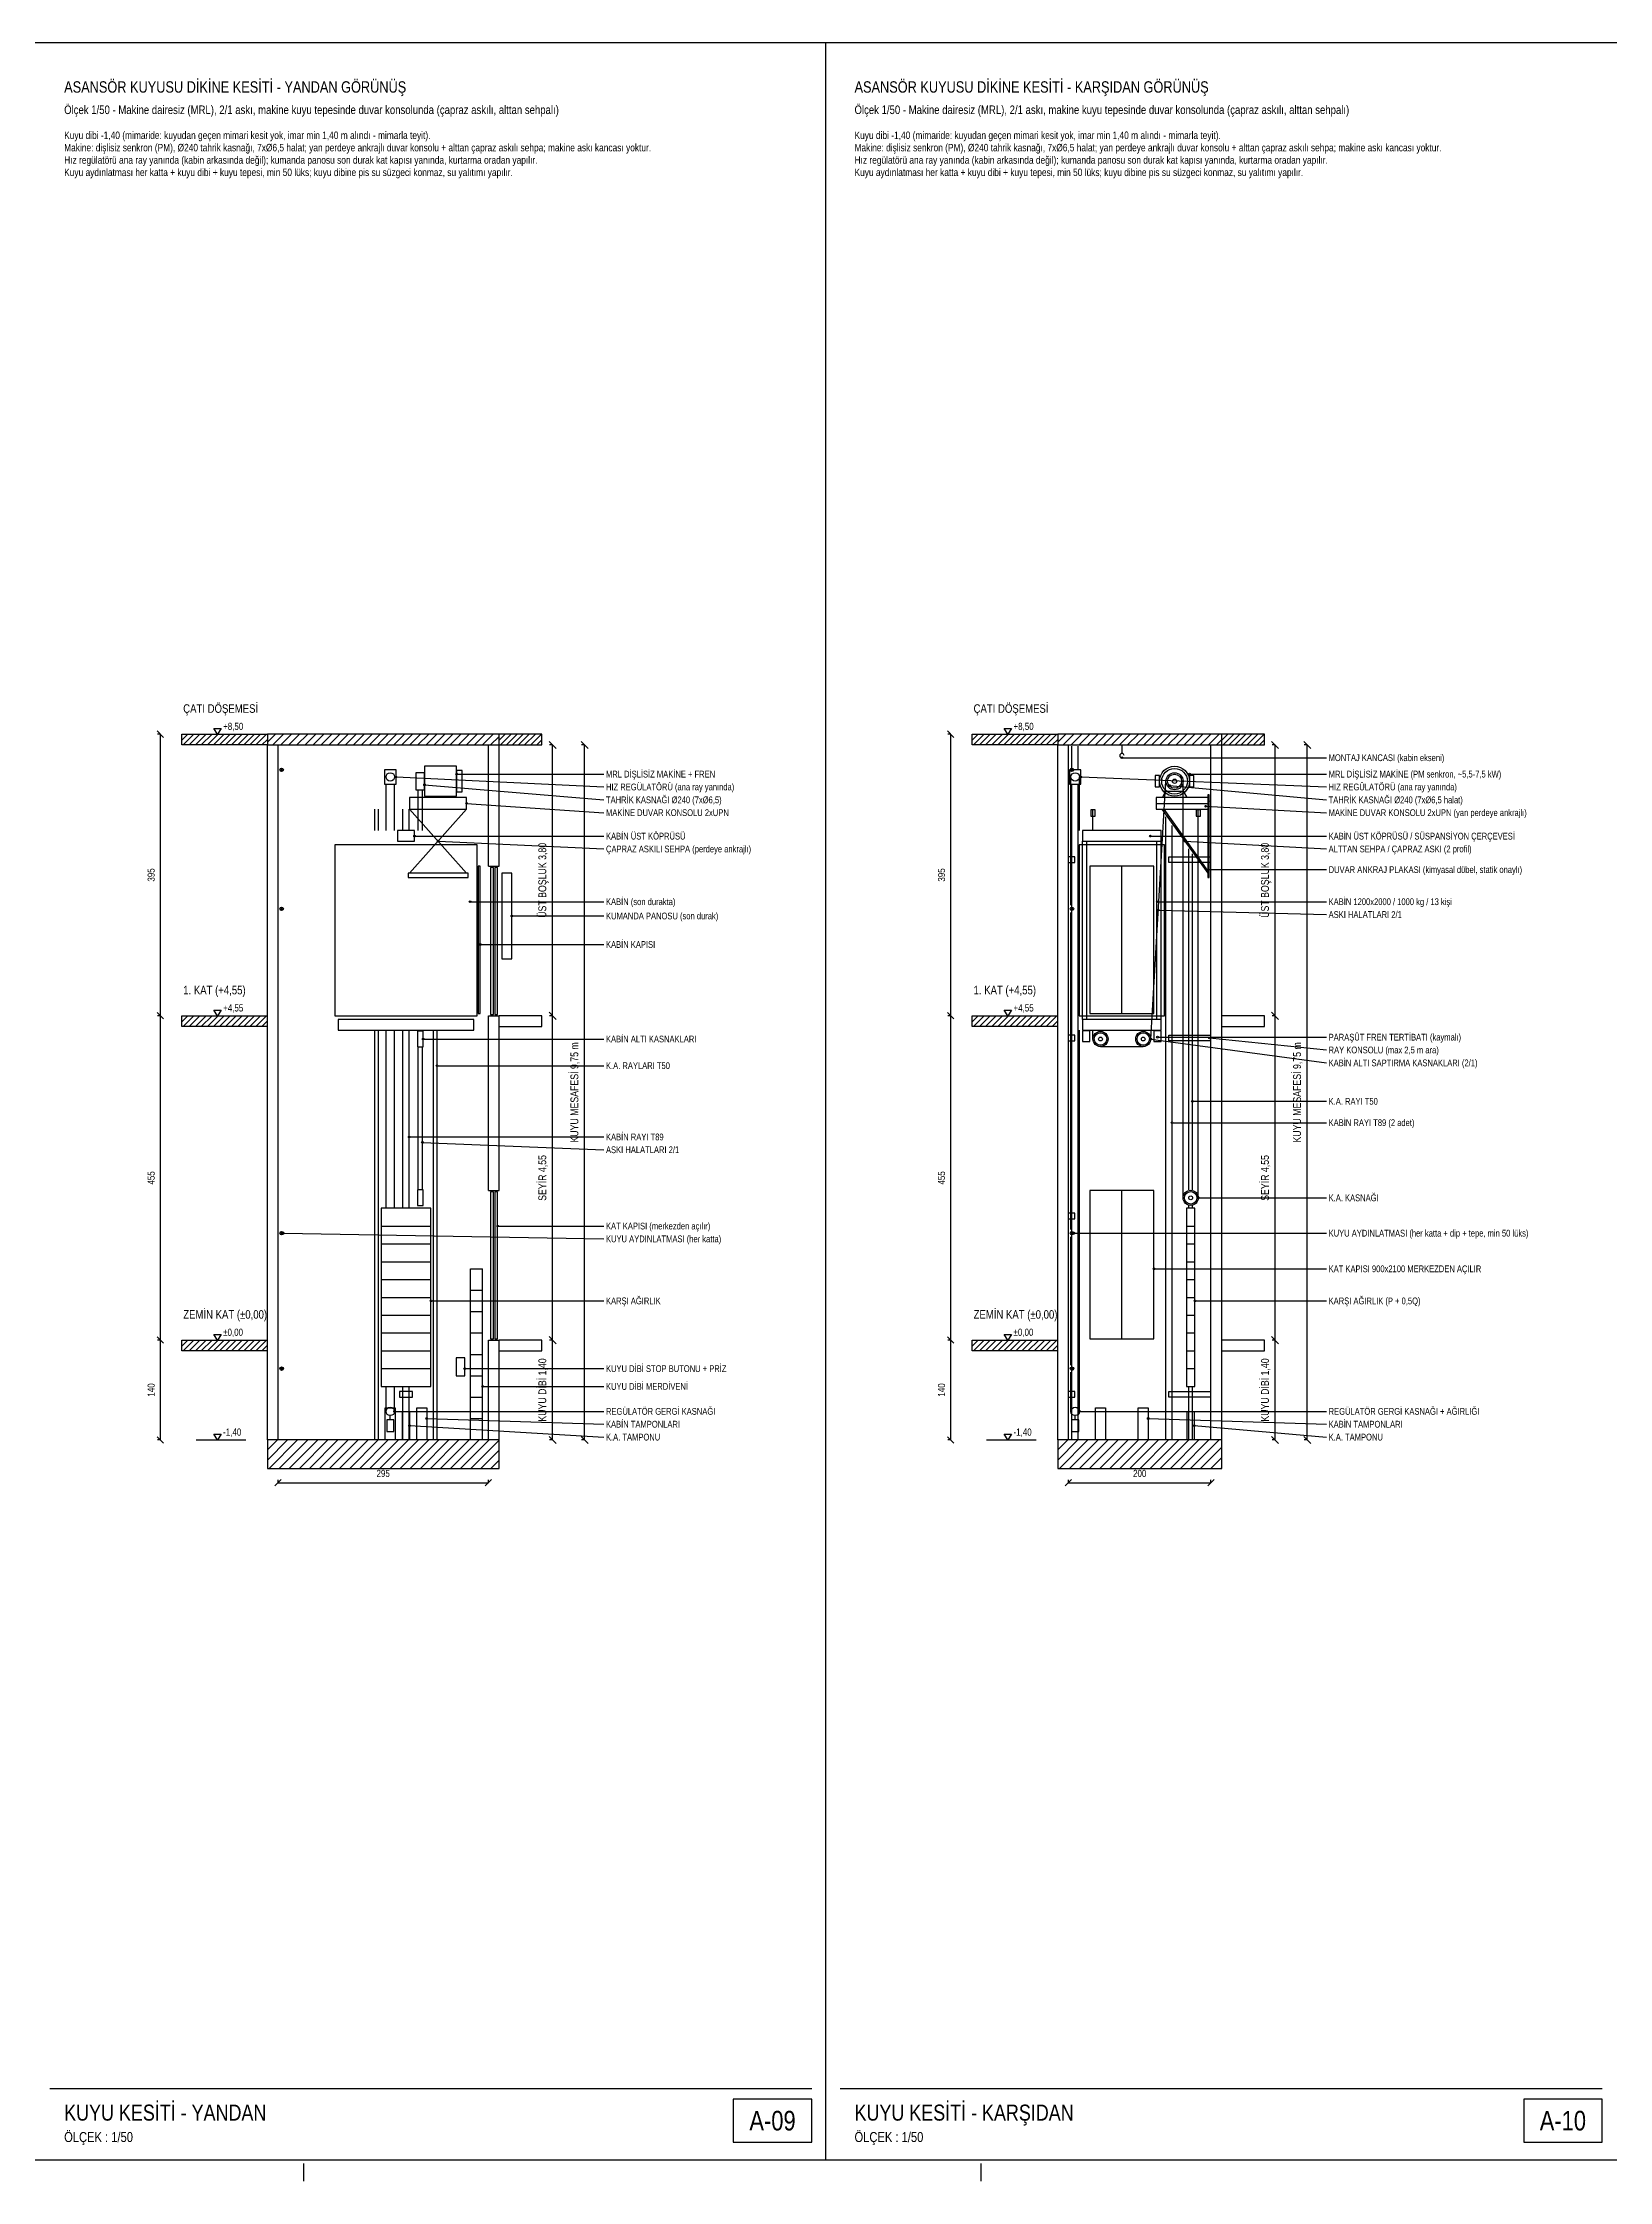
# Model space of a CAD drawing. Header units: centimetres. Extents: x 0 to 12606, y -30 to 2970.
# Drawn here: x 8284 to 10481, y -30 to 2970 of the extents above; entities that cross this region are included whole.
import ezdxf
from ezdxf.enums import TextEntityAlignment as Align

# ---------------------------------------------------------------- set-up
doc = ezdxf.new("R2010")
doc.units = ezdxf.units.CM
doc.linetypes.add('CENTER', pattern=[40, 25, -5, 5, -5])
for name, color, linetype in [('SCOTT-ANTET', 4, 'CONTINUOUS'), ('SCOTT-BASLIK', 5, 'CONTINUOUS'), ('SCOTT-CERCEVE', 7, 'CONTINUOUS'), ('SCOTT-DUVAR', 7, 'CONTINUOUS'), ('SCOTT-EKSEN', 8, 'CENTER'), ('SCOTT-ELEKTRIK', 3, 'CONTINUOUS'), ('SCOTT-HALAT', 6, 'CONTINUOUS'), ('SCOTT-KA', 30, 'CONTINUOUS'), ('SCOTT-KABIN', 5, 'CONTINUOUS'), ('SCOTT-KAPI', 3, 'CONTINUOUS'), ('SCOTT-KOT', 2, 'CONTINUOUS'), ('SCOTT-MOTOR', 6, 'CONTINUOUS'), ('SCOTT-OLCU', 3, 'CONTINUOUS'), ('SCOTT-RAY', 1, 'CONTINUOUS'), ('SCOTT-TARAMA', 8, 'CONTINUOUS'), ('SCOTT-YAZI', 4, 'CONTINUOUS'), ('SCOTT-YUK', 1, 'CONTINUOUS')]:
    doc.layers.add(name, color=color, linetype=linetype)
doc.styles.get("Standard").update_dxf_attribs({"font": 'arial.ttf', "width": 0.8})

msp = doc.modelspace()

# ---------------------------------------------------------------- linework, layer by layer
at = {"layer": 'SCOTT-ANTET'}
for p, q in [((8293.7, 100), (9362.3, 100)), ((9402.3, 100), (10470.9, 100))]:
    msp.add_line(p, q, dxfattribs=at)
for points in [[(9252.3, 25), (9362.3, 25), (9362.3, 85), (9252.3, 85)], [(10360.9, 25), (10470.9, 25), (10470.9, 85), (10360.9, 85)]]:
    msp.add_lwpolyline(points, close=True, dxfattribs=at)
at = {"layer": 'SCOTT-CERCEVE'}
msp.add_line((9382.3, 0), (9382.3, 2970), dxfattribs=at)
for points in [[(0, 0), (12605.9, 0), (12605.9, 2970), (0, 2970)], [(100, 0), (12580.9, 0), (12580.9, 2970), (100, 2970)]]:
    msp.add_lwpolyline(points, close=True, dxfattribs=at)
at = {"layer": 'SCOTT-DUVAR'}
for p, q in [((8598.7, 1010), (8598.7, 1985)), ((8613.7, 1010), (8613.7, 1985)), ((8908.7, 1815), (8908.7, 1985)), ((8923.7, 1815), (8923.7, 1985)), ((9707.3, 1010), (9707.3, 1985)), ((9722.3, 1010), (9722.3, 1985)), ((9922.3, 1010), (9922.3, 1985)), ((9937.3, 1010), (9937.3, 1985)), ((8908.7, 1815), (8923.7, 1815)), ((8908.7, 1360), (8908.7, 1605)), ((8908.7, 1605), (8923.7, 1605)), ((8923.7, 1360), (8923.7, 1605)), ((8908.7, 1360), (8923.7, 1360)), ((8908.7, 1010), (8908.7, 1150)), ((8908.7, 1150), (8923.7, 1150)), ((8923.7, 1010), (8923.7, 1150))]:
    msp.add_line(p, q, dxfattribs=at)
for points in [[(8598.7, 1985), (8478.7, 1985), (8478.7, 2000), (8598.7, 2000)], [(8923.7, 1985), (8983.7, 1985), (8983.7, 2000), (8923.7, 2000)], [(9707.3, 1985), (9587.3, 1985), (9587.3, 2000), (9707.3, 2000)], [(9937.3, 1985), (9997.3, 1985), (9997.3, 2000), (9937.3, 2000)], [(8598.7, 1590), (8478.7, 1590), (8478.7, 1605), (8598.7, 1605)], [(8923.7, 1590), (8983.7, 1590), (8983.7, 1605), (8923.7, 1605)], [(9707.3, 1590), (9587.3, 1590), (9587.3, 1605), (9707.3, 1605)], [(9937.3, 1590), (9997.3, 1590), (9997.3, 1605), (9937.3, 1605)], [(8598.7, 1135), (8478.7, 1135), (8478.7, 1150), (8598.7, 1150)], [(8923.7, 1135), (8983.7, 1135), (8983.7, 1150), (8923.7, 1150)], [(9707.3, 1135), (9587.3, 1135), (9587.3, 1150), (9707.3, 1150)], [(9937.3, 1135), (9997.3, 1135), (9997.3, 1150), (9937.3, 1150)]]:
    msp.add_lwpolyline(points, dxfattribs=at)
for points in [[(8598.7, 1985), (8923.7, 1985), (8923.7, 2000), (8598.7, 2000)], [(9707.3, 1985), (9937.3, 1985), (9937.3, 2000), (9707.3, 2000)], [(8598.7, 970), (8923.7, 970), (8923.7, 1010), (8598.7, 1010)], [(9707.3, 970), (9937.3, 970), (9937.3, 1010), (9707.3, 1010)]]:
    msp.add_lwpolyline(points, close=True, dxfattribs=at)
at = {"layer": 'SCOTT-EKSEN'}
for p, q in [((8650, -30), (8650, -5)), ((9600, -30), (9600, -5))]:
    msp.add_line(p, q, dxfattribs=at)
at = {"layer": 'SCOTT-ELEKTRIK'}
for p, q in [((8617, 1948.3), (8620.4, 1951.7)), ((8617, 1951.7), (8620.4, 1948.3)), ((9725.6, 1948.3), (9729, 1951.7)), ((9725.6, 1951.7), (9729, 1948.3)), ((8617, 1753.3), (8620.4, 1756.7)), ((8617, 1756.7), (8620.4, 1753.3)), ((9725.6, 1753.3), (9729, 1756.7)), ((9725.6, 1756.7), (9729, 1753.3)), ((8617, 1298.3), (8620.4, 1301.7)), ((8617, 1301.7), (8620.4, 1298.3)), ((9725.6, 1298.3), (9729, 1301.7)), ((9725.6, 1301.7), (9729, 1298.3)), ((8617, 1108.3), (8620.4, 1111.7)), ((8617, 1111.7), (8620.4, 1108.3)), ((9725.6, 1108.3), (9729, 1111.7)), ((9725.6, 1111.7), (9729, 1108.3))]:
    msp.add_line(p, q, dxfattribs=at)
for points in [[(8927.7, 1685), (8941.7, 1685), (8941.7, 1805), (8927.7, 1805)], [(8863.7, 1100), (8875.7, 1100), (8875.7, 1125), (8863.7, 1125)]]:
    msp.add_lwpolyline(points, close=True, dxfattribs=at)
for centre in [(8618.7, 1950), (9727.3, 1950), (8618.7, 1755), (9727.3, 1755), (8618.7, 1300), (9727.3, 1300), (8618.7, 1110), (9727.3, 1110)]:
    msp.add_circle(centre, 2.5, dxfattribs=at)
at = {"layer": 'SCOTT-HALAT'}
for p, q in [((8765.2, 1865), (8765.2, 1930)), ((8777.2, 1865), (8777.2, 1930)), ((8810.2, 1865), (8810.2, 1922)), ((8816.2, 1865), (8816.2, 1922)), ((9725.8, 1760), (9725.8, 1940)), ((9737.8, 1865), (9737.8, 1940)), ((9837.9, 1572.4), (9859.2, 1934)), ((9883.2, 1349.6), (9883.2, 1934)), ((9756.7, 1865), (9756.7, 1895)), ((9904.4, 1349.6), (9904.4, 1895)), ((9725.8, 1305), (9725.8, 1750)), ((8765.2, 1335), (8765.2, 1585)), ((8777.2, 1335), (8777.2, 1585)), ((8810.2, 1360.6), (8810.2, 1561.4)), ((8816.2, 1360.6), (8816.2, 1561.4)), ((9737.8, 1050), (9737.8, 1585)), ((9756.7, 1572.4), (9756.7, 1585)), ((9767.3, 1561.8), (9827.3, 1561.8)), ((9725.8, 1115), (9725.8, 1295)), ((8765.2, 1050), (8765.2, 1085)), ((8777.2, 1050), (8777.2, 1085)), ((9725.8, 1050), (9725.8, 1105))]:
    msp.add_line(p, q, dxfattribs=at)
for points in [[(9753.7, 1885), (9759.7, 1885), (9759.7, 1894), (9753.7, 1894)], [(9901.4, 1885), (9907.4, 1885), (9907.4, 1894), (9901.4, 1894)]]:
    msp.add_lwpolyline(points, close=True, dxfattribs=at)
at = {"layer": 'SCOTT-KA'}
for p, q in [((8758.2, 1310), (8828.2, 1310)), ((9887.8, 1310), (9899.8, 1310)), ((8758.2, 1285), (8828.2, 1285)), ((8758.2, 1260), (8828.2, 1260)), ((9887.8, 1285), (9899.8, 1285)), ((9887.8, 1260), (9899.8, 1260)), ((8758.2, 1235), (8828.2, 1235)), ((9887.8, 1235), (9899.8, 1235)), ((8758.2, 1210), (8828.2, 1210)), ((9887.8, 1210), (9899.8, 1210)), ((8758.2, 1185), (8828.2, 1185)), ((9887.8, 1185), (9899.8, 1185)), ((8758.2, 1160), (8828.2, 1160)), ((9887.8, 1160), (9899.8, 1160)), ((8758.2, 1135), (8828.2, 1135)), ((8758.2, 1110), (8828.2, 1110)), ((9887.8, 1135), (9899.8, 1135)), ((9887.8, 1110), (9899.8, 1110))]:
    msp.add_line(p, q, dxfattribs=at)
for points in [[(8758.2, 1085), (8828.2, 1085), (8828.2, 1335), (8758.2, 1335)], [(9887.8, 1085), (9899.8, 1085), (9899.8, 1335), (9887.8, 1335)]]:
    msp.add_lwpolyline(points, close=True, dxfattribs=at)
at = {"layer": 'SCOTT-KABIN'}
for p, q in [((9742.3, 1600), (9742.3, 1850)), ((9748.3, 1600), (9748.3, 1850)), ((9846.3, 1600), (9846.3, 1850)), ((9852.3, 1600), (9852.3, 1850))]:
    msp.add_line(p, q, dxfattribs=at)
for points in [[(8781.2, 1850), (8805.2, 1850), (8805.2, 1865), (8781.2, 1865)], [(9742.3, 1850), (9852.3, 1850), (9852.3, 1865), (9742.3, 1865)], [(8693.2, 1605), (8893.2, 1605), (8893.2, 1845), (8693.2, 1845)], [(9737.3, 1605), (9857.3, 1605), (9857.3, 1845), (9737.3, 1845)], [(8698.2, 1585), (8888.2, 1585), (8888.2, 1600), (8698.2, 1600)], [(9742.3, 1585), (9852.3, 1585), (9852.3, 1600), (9742.3, 1600)]]:
    msp.add_lwpolyline(points, close=True, dxfattribs=at)
at = {"layer": 'SCOTT-KAPI'}
for p, q in [((9797.3, 1608), (9797.3, 1815)), ((9797.3, 1152), (9797.3, 1360)), ((8883.7, 1250), (8900.7, 1250)), ((8883.7, 1010), (8883.7, 1250)), ((8900.7, 1010), (8900.7, 1250)), ((8883.7, 1220), (8900.7, 1220)), ((8883.7, 1190), (8900.7, 1190)), ((8883.7, 1160), (8900.7, 1160)), ((8883.7, 1130), (8900.7, 1130)), ((8883.7, 1100), (8900.7, 1100)), ((8883.7, 1070), (8900.7, 1070)), ((8883.7, 1040), (8900.7, 1040))]:
    msp.add_line(p, q, dxfattribs=at)
for points in [[(8894.2, 1608), (8897.2, 1608), (8897.2, 1815), (8894.2, 1815)], [(8911.7, 1607), (8915.7, 1607), (8915.7, 1813), (8911.7, 1813)], [(8917.7, 1607), (8921.7, 1607), (8921.7, 1813), (8917.7, 1813)], [(9752.3, 1608), (9842.3, 1608), (9842.3, 1815), (9752.3, 1815)], [(8911.7, 1152), (8915.7, 1152), (8915.7, 1358), (8911.7, 1358)], [(8917.7, 1152), (8921.7, 1152), (8921.7, 1358), (8917.7, 1358)], [(9752.3, 1152), (9842.3, 1152), (9842.3, 1360), (9752.3, 1360)]]:
    msp.add_lwpolyline(points, close=True, dxfattribs=at)
at = {"layer": 'SCOTT-KOT'}
for p, q in [((8498.7, 2000), (8568.7, 2000)), ((9607.3, 2000), (9677.3, 2000)), ((8498.7, 1605), (8568.7, 1605)), ((9607.3, 1605), (9677.3, 1605)), ((8498.7, 1150), (8568.7, 1150)), ((9607.3, 1150), (9677.3, 1150)), ((8498.7, 1010), (8568.7, 1010)), ((9607.3, 1010), (9677.3, 1010))]:
    msp.add_line(p, q, dxfattribs=at)
for points in [[(8528.7, 2000), (8523.7, 2008), (8533.7, 2008)], [(9637.3, 2000), (9632.3, 2008), (9642.3, 2008)], [(8528.7, 1605), (8523.7, 1613), (8533.7, 1613)], [(9637.3, 1605), (9632.3, 1613), (9642.3, 1613)], [(8528.7, 1150), (8523.7, 1158), (8533.7, 1158)], [(9637.3, 1150), (9632.3, 1158), (9642.3, 1158)], [(8528.7, 1010), (8523.7, 1018), (8533.7, 1018)], [(9637.3, 1010), (9632.3, 1018), (9642.3, 1018)]]:
    msp.add_lwpolyline(points, close=True, dxfattribs=at)
at = {"layer": 'SCOTT-MOTOR'}
for p, q in [((9797.3, 1985), (9797.3, 1973)), ((9723.8, 1940), (9724.8, 1940)), ((8798.2, 1895), (8878.2, 1805)), ((8878.2, 1895), (8798.2, 1805)), ((8824.2, 1911), (8824.2, 1913)), ((8859.2, 1911), (8859.2, 1913)), ((9845.3, 1903), (9918.8, 1903)), ((9853.3, 1895), (9917.8, 1805)), ((9856.3, 1895), (9917.8, 1808)), ((8771.2, 1038), (8771.2, 1044)), ((9731.8, 1038), (9731.8, 1044))]:
    msp.add_line(p, q, dxfattribs=at)
for points in [[(8763.2, 1930), (8779.2, 1930), (8779.2, 1950), (8763.2, 1950)], [(8819.2, 1913), (8864.2, 1913), (8864.2, 1955), (8819.2, 1955)], [(9723.8, 1930), (9739.8, 1930), (9739.8, 1950), (9723.8, 1950)], [(8807.2, 1922), (8819.2, 1922), (8819.2, 1946), (8807.2, 1946)], [(8864.2, 1919), (8872.2, 1919), (8872.2, 1949), (8864.2, 1949)], [(9844.2, 1926), (9850.2, 1926), (9850.2, 1942), (9844.2, 1942)], [(9892.2, 1926), (9898.2, 1926), (9898.2, 1942), (9892.2, 1942)], [(8798.2, 1895), (8878.2, 1895), (8878.2, 1911), (8798.2, 1911)], [(9845.3, 1895), (9918.8, 1895), (9918.8, 1911), (9845.3, 1911)], [(9917.8, 1799), (9919.8, 1799), (9919.8, 1915), (9917.8, 1915)], [(8796.2, 1799), (8880.2, 1799), (8880.2, 1805), (8796.2, 1805)], [(8809.2, 1561.4), (8817.2, 1561.4), (8817.2, 1583.4), (8809.2, 1583.4)], [(8809.2, 1338.6), (8817.2, 1338.6), (8817.2, 1360.6), (8809.2, 1360.6)], [(8766.2, 1022), (8776.2, 1022), (8776.2, 1038), (8766.2, 1038)], [(9726.8, 1022), (9736.8, 1022), (9736.8, 1038), (9726.8, 1038)]]:
    msp.add_lwpolyline(points, close=True, dxfattribs=at)
msp.add_lwpolyline([(9854.2, 1911), (9859.2, 1920), (9883.2, 1920), (9888.2, 1911)], dxfattribs=at)
for centre, radius in [((9871.2, 1934), 21), ((9871.2, 1934), 18), ((8771.2, 1940), 6), ((9731.8, 1940), 6), ((9871.2, 1934), 12), ((9871.2, 1934), 9.84), ((9871.2, 1934), 3), ((9919, 1906), 0.9), ((9919, 1810), 0.9), ((9767.3, 1572.4), 10.6), ((9767.3, 1572.4), 8.69), ((9767.3, 1572.4), 2.65), ((9827.3, 1572.4), 10.6), ((9827.3, 1572.4), 8.69), ((9827.3, 1572.4), 2.65), ((9893.8, 1349.6), 10.6), ((9893.8, 1349.6), 8.69), ((9893.8, 1349.6), 2.65), ((8771.2, 1050), 6), ((9731.8, 1050), 6)]:
    msp.add_circle(centre, radius, dxfattribs=at)
msp.add_arc((9797.3, 1970), 3, 0, 270, dxfattribs=at)
at = {"layer": 'SCOTT-OLCU'}
for p, q in [((8453.2, 1995.5), (8444.2, 2004.5)), ((8448.7, 2000), (8444.7, 2000)), ((8448.7, 1605), (8448.7, 2000)), ((9003.7, 1980), (8993.8, 1990)), ((8998.7, 1985), (8994.3, 1985)), ((8998.7, 1605), (8998.7, 1985)), ((9048.7, 1980), (9038.8, 1990)), ((9043.7, 1985), (9039.3, 1985)), ((9043.7, 1010), (9043.7, 1985)), ((9561.8, 1995.5), (9552.8, 2004.5)), ((9557.3, 2000), (9553.3, 2000)), ((9557.3, 1605), (9557.3, 2000)), ((10017.2, 1980), (10007.3, 1990)), ((10012.3, 1985), (10007.9, 1985)), ((10012.3, 1605), (10012.3, 1985)), ((10062.2, 1980), (10052.3, 1990)), ((10057.3, 1985), (10052.9, 1985)), ((10057.3, 1010), (10057.3, 1985)), ((8453.2, 1600.5), (8444.2, 1609.5)), ((8453.2, 1600.5), (8444.2, 1609.5)), ((8448.7, 1605), (8444.7, 1605)), ((8448.7, 1605), (8444.7, 1605)), ((8448.7, 1150), (8448.7, 1605)), ((9003.7, 1600), (8993.8, 1610)), ((9003.7, 1600), (8993.8, 1610)), ((8998.7, 1605), (8994.3, 1605)), ((8998.7, 1605), (8994.3, 1605)), ((8998.7, 1150), (8998.7, 1605)), ((9561.8, 1600.5), (9552.8, 1609.5)), ((9561.8, 1600.5), (9552.8, 1609.5)), ((9557.3, 1605), (9553.3, 1605)), ((9557.3, 1605), (9553.3, 1605)), ((9557.3, 1150), (9557.3, 1605)), ((10017.2, 1600), (10007.3, 1610)), ((10017.2, 1600), (10007.3, 1610)), ((10012.3, 1605), (10007.9, 1605)), ((10012.3, 1605), (10007.9, 1605)), ((10012.3, 1150), (10012.3, 1605)), ((8453.2, 1145.5), (8444.2, 1154.5)), ((8453.2, 1145.5), (8444.2, 1154.5)), ((8448.7, 1150), (8444.7, 1150)), ((8448.7, 1150), (8444.7, 1150)), ((8448.7, 1010), (8448.7, 1150)), ((9003.7, 1145), (8993.8, 1155)), ((9003.7, 1145), (8993.8, 1155)), ((8998.7, 1150), (8994.3, 1150)), ((8998.7, 1150), (8994.3, 1150)), ((8998.7, 1010), (8998.7, 1150)), ((9561.8, 1145.5), (9552.8, 1154.5)), ((9561.8, 1145.5), (9552.8, 1154.5)), ((9557.3, 1150), (9553.3, 1150)), ((9557.3, 1150), (9553.3, 1150)), ((9557.3, 1010), (9557.3, 1150)), ((10017.2, 1145), (10007.3, 1155)), ((10017.2, 1145), (10007.3, 1155)), ((10012.3, 1150), (10007.9, 1150)), ((10012.3, 1150), (10007.9, 1150)), ((10012.3, 1010), (10012.3, 1150)), ((8453.2, 1005.5), (8444.2, 1014.5)), ((8448.7, 1010), (8444.7, 1010)), ((9003.7, 1005), (8993.8, 1015)), ((8998.7, 1010), (8994.3, 1010)), ((9048.7, 1005), (9038.8, 1015)), ((9043.7, 1010), (9039.3, 1010)), ((9561.8, 1005.5), (9552.8, 1014.5)), ((9557.3, 1010), (9553.3, 1010)), ((10017.2, 1005), (10007.3, 1015)), ((10012.3, 1010), (10007.9, 1010)), ((10062.2, 1005), (10052.3, 1015)), ((10057.3, 1010), (10052.9, 1010)), ((8609.2, 945.5), (8618.2, 954.5)), ((8613.7, 950), (8613.7, 954)), ((8613.7, 950), (8908.7, 950)), ((8904.2, 945.5), (8913.2, 954.5)), ((8908.7, 950), (8908.7, 954)), ((9717.8, 945.5), (9726.8, 954.5)), ((9722.3, 950), (9722.3, 954)), ((9722.3, 950), (9922.3, 950)), ((9917.8, 945.5), (9926.8, 954.5)), ((9922.3, 950), (9922.3, 954))]:
    msp.add_line(p, q, dxfattribs=at)
at = {"layer": 'SCOTT-RAY'}
for p, q in [((9726.9, 1950), (9726.9, 1983)), ((9735.8, 1950), (9735.8, 1983)), ((9726.9, 1010), (9726.9, 1930)), ((9735.8, 1010), (9735.8, 1930)), ((8749.7, 1865), (8749.7, 1895)), ((8754.7, 1865), (8754.7, 1895)), ((8788.8, 1865), (8788.8, 1895)), ((8797.7, 1865), (8797.7, 1895)), ((9858.8, 1010), (9858.8, 1884.3)), ((9867.7, 1010), (9867.7, 1871.9)), ((9891.3, 1360.6), (9891.3, 1839)), ((9896.3, 1360.6), (9896.3, 1832)), ((8749.7, 1010), (8749.7, 1585)), ((8754.7, 1010), (8754.7, 1585)), ((8788.8, 1335), (8788.8, 1585)), ((8797.7, 1335), (8797.7, 1585)), ((8831.7, 1010), (8831.7, 1585)), ((8836.7, 1010), (8836.7, 1585)), ((9891.3, 1335), (9891.3, 1338.6)), ((9896.3, 1335), (9896.3, 1338.6)), ((8788.8, 1010), (8788.8, 1085)), ((8797.7, 1010), (8797.7, 1085)), ((9891.3, 1010), (9891.3, 1085)), ((9896.3, 1010), (9896.3, 1085))]:
    msp.add_line(p, q, dxfattribs=at)
for points in [[(9722.3, 1820), (9731.3, 1820), (9731.3, 1828), (9722.3, 1828)], [(9922.3, 1820), (9863.3, 1820), (9863.3, 1828), (9922.3, 1828)], [(9722.3, 1570), (9731.3, 1570), (9731.3, 1578), (9722.3, 1578)], [(9922.3, 1570), (9863.3, 1570), (9863.3, 1578), (9922.3, 1578)], [(9722.3, 1320), (9731.3, 1320), (9731.3, 1328), (9722.3, 1328)], [(9722.3, 1070), (9731.3, 1070), (9731.3, 1078), (9722.3, 1078)], [(9922.3, 1070), (9863.3, 1070), (9863.3, 1078), (9922.3, 1078)]]:
    msp.add_lwpolyline(points, dxfattribs=at)
msp.add_lwpolyline([(8784.2, 1070), (8802.2, 1070), (8802.2, 1078), (8784.2, 1078)], close=True, dxfattribs=at)
at = {"layer": 'SCOTT-TARAMA'}
for p, q in [((8478.7, 1991.5), (8487.2, 2000)), ((8480.7, 1985), (8495.7, 2000)), ((8489.2, 1985), (8504.2, 2000)), ((8497.7, 1985), (8512.7, 2000)), ((8506.1, 1985), (8521.1, 2000)), ((8514.6, 1985), (8529.6, 2000)), ((8523.1, 1985), (8538.1, 2000)), ((8531.6, 1985), (8546.6, 2000)), ((8540.1, 1985), (8555.1, 2000)), ((8548.6, 1985), (8563.6, 2000)), ((8557.1, 1985), (8572.1, 2000)), ((8565.5, 1985), (8580.5, 2000)), ((8574, 1985), (8589, 2000)), ((8582.5, 1985), (8597.5, 2000)), ((8591, 1985), (8598.7, 1992.7)), ((8598.7, 1988.7), (8610, 2000)), ((8606.3, 1985), (8621.3, 2000)), ((8617.7, 1985), (8632.7, 2000)), ((8629, 1985), (8644, 2000)), ((8640.3, 1985), (8655.3, 2000)), ((8651.6, 1985), (8666.6, 2000)), ((8662.9, 1985), (8677.9, 2000)), ((8674.2, 1985), (8689.2, 2000)), ((8685.5, 1985), (8700.5, 2000)), ((8696.9, 1985), (8711.9, 2000)), ((8708.2, 1985), (8723.2, 2000)), ((8719.5, 1985), (8734.5, 2000)), ((8730.8, 1985), (8745.8, 2000)), ((8742.1, 1985), (8757.1, 2000)), ((8753.4, 1985), (8768.4, 2000)), ((8764.7, 1985), (8779.7, 2000)), ((8776, 1985), (8791, 2000)), ((8787.4, 1985), (8802.4, 2000)), ((8798.7, 1985), (8813.7, 2000)), ((8810, 1985), (8825, 2000)), ((8821.3, 1985), (8836.3, 2000)), ((8832.6, 1985), (8847.6, 2000)), ((8843.9, 1985), (8858.9, 2000)), ((8855.2, 1985), (8870.2, 2000)), ((8866.6, 1985), (8881.6, 2000)), ((8877.9, 1985), (8892.9, 2000)), ((8889.2, 1985), (8904.2, 2000)), ((8900.5, 1985), (8915.5, 2000)), ((8911.8, 1985), (8923.7, 1996.9)), ((8923.1, 1985), (8923.7, 1985.6)), ((8923.7, 1991.5), (8932.2, 2000)), ((8925.7, 1985), (8940.7, 2000)), ((8934.2, 1985), (8949.2, 2000)), ((8942.7, 1985), (8957.7, 2000)), ((8951.1, 1985), (8966.1, 2000)), ((8959.6, 1985), (8974.6, 2000)), ((8968.1, 1985), (8983.1, 2000)), ((8976.6, 1985), (8983.7, 1992.1)), ((9587.3, 1991.5), (9595.8, 2000)), ((9589.3, 1985), (9604.3, 2000)), ((9597.7, 1985), (9612.7, 2000)), ((9606.2, 1985), (9621.2, 2000)), ((9614.7, 1985), (9629.7, 2000)), ((9623.2, 1985), (9638.2, 2000)), ((9631.7, 1985), (9646.7, 2000)), ((9640.2, 1985), (9655.2, 2000)), ((9648.7, 1985), (9663.7, 2000)), ((9657.1, 1985), (9672.1, 2000)), ((9665.6, 1985), (9680.6, 2000)), ((9674.1, 1985), (9689.1, 2000)), ((9682.6, 1985), (9697.6, 2000)), ((9691.1, 1985), (9706.1, 2000)), ((9699.6, 1985), (9707.3, 1992.7)), ((9707.3, 1988.7), (9718.6, 2000)), ((9714.9, 1985), (9729.9, 2000)), ((9726.2, 1985), (9741.2, 2000)), ((9737.5, 1985), (9752.5, 2000)), ((9748.9, 1985), (9763.9, 2000)), ((9760.2, 1985), (9775.2, 2000)), ((9771.5, 1985), (9786.5, 2000)), ((9782.8, 1985), (9797.8, 2000)), ((9794.1, 1985), (9809.1, 2000)), ((9805.4, 1985), (9820.4, 2000)), ((9816.7, 1985), (9831.7, 2000)), ((9828.1, 1985), (9843.1, 2000)), ((9839.4, 1985), (9854.4, 2000)), ((9850.7, 1985), (9865.7, 2000)), ((9862, 1985), (9877, 2000)), ((9873.3, 1985), (9888.3, 2000)), ((9884.6, 1985), (9899.6, 2000)), ((9895.9, 1985), (9910.9, 2000)), ((9907.3, 1985), (9922.3, 2000)), ((9918.6, 1985), (9933.6, 2000)), ((9929.9, 1985), (9937.3, 1992.4)), ((9937.3, 1991.5), (9945.8, 2000)), ((9939.3, 1985), (9954.3, 2000)), ((9947.7, 1985), (9962.7, 2000)), ((9956.2, 1985), (9971.2, 2000)), ((9964.7, 1985), (9979.7, 2000)), ((9973.2, 1985), (9988.2, 2000)), ((9981.7, 1985), (9996.7, 2000)), ((9990.2, 1985), (9997.3, 1992.1)), ((8478.7, 1596.5), (8487.2, 1605)), ((8480.7, 1590), (8495.7, 1605)), ((8489.2, 1590), (8504.2, 1605)), ((8497.7, 1590), (8512.7, 1605)), ((8506.1, 1590), (8521.1, 1605)), ((8514.6, 1590), (8529.6, 1605)), ((8523.1, 1590), (8538.1, 1605)), ((8531.6, 1590), (8546.6, 1605)), ((8540.1, 1590), (8555.1, 1605)), ((8548.6, 1590), (8563.6, 1605)), ((8557.1, 1590), (8572.1, 1605)), ((8565.5, 1590), (8580.5, 1605)), ((8574, 1590), (8589, 1605)), ((8582.5, 1590), (8597.5, 1605)), ((8591, 1590), (8598.7, 1597.7)), ((9587.3, 1596.5), (9595.8, 1605)), ((9589.3, 1590), (9604.3, 1605)), ((9597.7, 1590), (9612.7, 1605)), ((9606.2, 1590), (9621.2, 1605)), ((9614.7, 1590), (9629.7, 1605)), ((9623.2, 1590), (9638.2, 1605)), ((9631.7, 1590), (9646.7, 1605)), ((9640.2, 1590), (9655.2, 1605)), ((9648.7, 1590), (9663.7, 1605)), ((9657.1, 1590), (9672.1, 1605)), ((9665.6, 1590), (9680.6, 1605)), ((9674.1, 1590), (9689.1, 1605)), ((9682.6, 1590), (9697.6, 1605)), ((9691.1, 1590), (9706.1, 1605)), ((9699.6, 1590), (9707.3, 1597.7)), ((8478.7, 1141.5), (8487.2, 1150)), ((8480.7, 1135), (8495.7, 1150)), ((8489.2, 1135), (8504.2, 1150)), ((8497.7, 1135), (8512.7, 1150)), ((8506.1, 1135), (8521.1, 1150)), ((8514.6, 1135), (8529.6, 1150)), ((8523.1, 1135), (8538.1, 1150)), ((8531.6, 1135), (8546.6, 1150)), ((8540.1, 1135), (8555.1, 1150)), ((8548.6, 1135), (8563.6, 1150)), ((8557.1, 1135), (8572.1, 1150)), ((8565.5, 1135), (8580.5, 1150)), ((8574, 1135), (8589, 1150)), ((8582.5, 1135), (8597.5, 1150)), ((8591, 1135), (8598.7, 1142.7)), ((9587.3, 1141.5), (9595.8, 1150)), ((9589.3, 1135), (9604.3, 1150)), ((9597.7, 1135), (9612.7, 1150)), ((9606.2, 1135), (9621.2, 1150)), ((9614.7, 1135), (9629.7, 1150)), ((9623.2, 1135), (9638.2, 1150)), ((9631.7, 1135), (9646.7, 1150)), ((9640.2, 1135), (9655.2, 1150)), ((9648.7, 1135), (9663.7, 1150)), ((9657.1, 1135), (9672.1, 1150)), ((9665.6, 1135), (9680.6, 1150)), ((9674.1, 1135), (9689.1, 1150)), ((9682.6, 1135), (9697.6, 1150)), ((9691.1, 1135), (9706.1, 1150)), ((9699.6, 1135), (9707.3, 1142.7)), ((8598.7, 995.9), (8612.9, 1010)), ((8598.7, 981.7), (8627, 1010)), ((8601.1, 970), (8641.1, 1010)), ((8615.3, 970), (8655.3, 1010)), ((8629.4, 970), (8669.4, 1010)), ((8643.6, 970), (8683.6, 1010)), ((8657.7, 970), (8697.7, 1010)), ((8671.9, 970), (8711.9, 1010)), ((8686, 970), (8726, 1010)), ((8700.1, 970), (8740.1, 1010)), ((8714.3, 970), (8754.3, 1010)), ((8728.4, 970), (8768.4, 1010)), ((8742.6, 970), (8782.6, 1010)), ((8756.7, 970), (8796.7, 1010)), ((8770.8, 970), (8810.8, 1010)), ((8785, 970), (8825, 1010)), ((8799.1, 970), (8839.1, 1010)), ((8813.3, 970), (8853.3, 1010)), ((8827.4, 970), (8867.4, 1010)), ((8841.6, 970), (8881.6, 1010)), ((8855.7, 970), (8895.7, 1010)), ((8869.8, 970), (8909.8, 1010)), ((8884, 970), (8923.7, 1009.7)), ((8898.1, 970), (8923.7, 995.6)), ((9707.3, 995.9), (9721.4, 1010)), ((9707.3, 981.7), (9735.6, 1010)), ((9709.7, 970), (9749.7, 1010)), ((9723.9, 970), (9763.9, 1010)), ((9738, 970), (9778, 1010)), ((9752.1, 970), (9792.1, 1010)), ((9766.3, 970), (9806.3, 1010)), ((9780.4, 970), (9820.4, 1010)), ((9794.6, 970), (9834.6, 1010)), ((9808.7, 970), (9848.7, 1010)), ((9822.9, 970), (9862.9, 1010)), ((9837, 970), (9877, 1010)), ((9851.1, 970), (9891.1, 1010)), ((9865.3, 970), (9905.3, 1010)), ((9879.4, 970), (9919.4, 1010)), ((9893.6, 970), (9933.6, 1010)), ((9907.7, 970), (9937.3, 999.6)), ((8912.3, 970), (8923.7, 981.5)), ((9921.9, 970), (9937.3, 985.4)), ((9936, 970), (9937.3, 971.3))]:
    msp.add_line(p, q, dxfattribs=at)
at = {"layer": 'SCOTT-YAZI'}
for p, q in [((9797.3, 1967), (10084.3, 1967)), ((8779.2, 1940), (9070.7, 1926)), ((8819.2, 1929), (9070.7, 1907.9)), ((8864.2, 1944), (9070.7, 1944)), ((9739.8, 1940), (10084.3, 1926)), ((9864, 1928), (10084.3, 1907.9)), ((9892.2, 1944), (10084.3, 1944)), ((8878.2, 1903), (9070.7, 1889.9)), ((9914.8, 1899), (10084.3, 1889.9)), ((8805.2, 1857), (9070.7, 1857)), ((8838.2, 1850), (9070.7, 1839)), ((9837.3, 1857), (10084.3, 1857)), ((9885.5, 1850), (10084.3, 1839)), ((9918.8, 1810), (10084.3, 1810)), ((8883.2, 1765), (9070.7, 1765)), ((8941.7, 1745), (9070.7, 1745)), ((9847.3, 1765), (10084.3, 1765)), ((9848.5, 1753.2), (10084.3, 1747)), ((8897.2, 1705), (9070.7, 1705)), ((8817.2, 1572.4), (9070.7, 1572.4)), ((9837.9, 1572.4), (10084.3, 1538.9)), ((9847.3, 1575), (10084.3, 1575)), ((9920.3, 1574), (10084.3, 1557)), ((8836.7, 1535), (9070.7, 1535)), ((9896.3, 1485), (10084.3, 1485)), ((9867.7, 1455), (10084.3, 1455)), ((8797.7, 1435), (9070.7, 1435)), ((8816.2, 1427.3), (9070.7, 1417)), ((9904.4, 1349.6), (10084.3, 1349.6)), ((8621.2, 1300), (9070.7, 1292)), ((8921.7, 1310), (9070.7, 1310)), ((9729.8, 1300), (10084.3, 1300)), ((9842.3, 1250), (10084.3, 1250)), ((8828.2, 1205), (9070.7, 1205)), ((9899.8, 1205), (10084.3, 1205)), ((8875.7, 1110), (9070.7, 1110)), ((8900.7, 1085), (9070.7, 1085)), ((8777.2, 1050), (9070.7, 1050)), ((9737.8, 1050), (10084.3, 1050)), ((8798.2, 1030), (9070.7, 1013.9)), ((8822.2, 1040), (9070.7, 1032)), ((9834.3, 1040), (10084.3, 1032)), ((9898.8, 1030), (10084.3, 1013.9))]:
    msp.add_line(p, q, dxfattribs=at)
for centre in [(9797.3, 1967), (8779.2, 1940), (8819.2, 1929), (8864.2, 1944), (9739.8, 1940), (9864, 1928), (9892.2, 1944), (8878.2, 1903), (9914.8, 1899), (8805.2, 1857), (8838.2, 1850), (9837.3, 1857), (9885.5, 1850), (9918.8, 1810), (8883.2, 1765), (8941.7, 1745), (9847.3, 1765), (9848.5, 1753.2), (8897.2, 1705), (8817.2, 1572.4), (9837.9, 1572.4), (9847.3, 1575), (9920.3, 1574), (8836.7, 1535), (9896.3, 1485), (9867.7, 1455), (8797.7, 1435), (8816.2, 1427.3), (9904.4, 1349.6), (8621.2, 1300), (8921.7, 1310), (9729.8, 1300), (9842.3, 1250), (8828.2, 1205), (9899.8, 1205), (8875.7, 1110), (8900.7, 1085), (8777.2, 1050), (9737.8, 1050), (8798.2, 1030), (8822.2, 1040), (9834.3, 1040), (9898.8, 1030)]:
    msp.add_circle(centre, 1.2, dxfattribs=at)
at = {"layer": 'SCOTT-YUK'}
for points in [[(9742.3, 1569), (9752.3, 1569), (9752.3, 1584), (9742.3, 1584)], [(9842.3, 1569), (9852.3, 1569), (9852.3, 1584), (9842.3, 1584)]]:
    msp.add_lwpolyline(points, close=True, dxfattribs=at)
for points in [[(8764.2, 1010), (8764.2, 1055), (8778.2, 1055), (8778.2, 1010)], [(8788.2, 1010), (8788.2, 1050), (8798.2, 1050), (8798.2, 1010)], [(8808.2, 1010), (8808.2, 1055), (8822.2, 1055), (8822.2, 1010)], [(9760.3, 1010), (9760.3, 1055), (9774.3, 1055), (9774.3, 1010)], [(9820.3, 1010), (9820.3, 1055), (9834.3, 1055), (9834.3, 1010)], [(9888.8, 1010), (9888.8, 1050), (9898.8, 1050), (9898.8, 1010)]]:
    msp.add_lwpolyline(points, dxfattribs=at)

# ---------------------------------------------------------------- texts
at = {"layer": 'SCOTT-ANTET', "width": 0.8}
for s, p in [('A-09', (9307.3, 55)), ('A-10', (10415.9, 55))]:
    msp.add_text(s, height=27.5, dxfattribs=at).set_placement(p, align=Align.MIDDLE_CENTER)
for p in [(8313.7, 25), (9422.3, 25)]:
    msp.add_text('ÖLÇEK : 1/50', height=14, dxfattribs=at).set_placement(p)
at = {"layer": 'SCOTT-BASLIK', "width": 0.8}
for s, height, p in [('ASANSÖR KUYUSU DİKİNE KESİTİ - YANDAN GÖRÜNÜŞ', 16, (8313.7, 2900)), ('ASANSÖR KUYUSU DİKİNE KESİTİ - KARŞIDAN GÖRÜNÜŞ', 16, (9422.3, 2900)), ('Ölçek 1/50 - Makine dairesiz (MRL), 2/1 askı, makine kuyu tepesinde duvar konsolunda (çapraz askılı, alttan sehpalı)', 12, (8313.7, 2870)), ('Ölçek 1/50 - Makine dairesiz (MRL), 2/1 askı, makine kuyu tepesinde duvar konsolunda (çapraz askılı, alttan sehpalı)', 12, (9422.3, 2870)), ('ÇATI DÖŞEMESİ', 12, (8480.7, 2030)), ('ÇATI DÖŞEMESİ', 12, (9589.3, 2030)), ('1. KAT (+4,55)', 12, (8480.7, 1635)), ('1. KAT (+4,55)', 12, (9589.3, 1635)), ('ZEMİN KAT (%%p0,00)', 12, (8480.7, 1180)), ('ZEMİN KAT (%%p0,00)', 12, (9589.3, 1180)), ('KUYU KESİTİ - YANDAN', 22.5, (8313.7, 55)), ('KUYU KESİTİ - KARŞIDAN', 22.5, (9422.3, 55))]:
    msp.add_text(s, height=height, dxfattribs=at).set_placement(p)
at = {"layer": 'SCOTT-KOT', "width": 0.8}
for s, p in [('+8,50', (8536.7, 2003)), ('+8,50', (9645.3, 2003)), ('+4,55', (8536.7, 1608)), ('+4,55', (9645.3, 1608)), ('%%p0,00', (8536.7, 1153)), ('%%p0,00', (9645.3, 1153)), ('-1,40', (8536.7, 1013)), ('-1,40', (9645.3, 1013))]:
    msp.add_text(s, height=10, dxfattribs=at).set_placement(p, align=Align.BOTTOM_LEFT)
at = {"layer": 'SCOTT-OLCU', "width": 0.8}
for s, height, p in [('ÜST BOŞLUK 3,80', 11, (8993.2, 1795)), ('ÜST BOŞLUK 3,80', 11, (10006.8, 1795)), ('395', 10, (8443.7, 1802.5)), ('395', 10, (9552.3, 1802.5)), ('KUYU MESAFESİ 9,75 m', 11, (9038.2, 1497.5)), ('KUYU MESAFESİ 9,75 m', 11, (10051.8, 1497.5)), ('455', 10, (8443.7, 1377.5)), ('SEYİR 4,55', 11, (8993.2, 1377.5)), ('455', 10, (9552.3, 1377.5)), ('SEYİR 4,55', 11, (10006.8, 1377.5)), ('KUYU DİBİ 1,40', 11, (8993.2, 1080)), ('KUYU DİBİ 1,40', 11, (10006.8, 1080)), ('140', 10, (8443.7, 1080)), ('140', 10, (9552.3, 1080))]:
    msp.add_text(s, height=height, rotation=90, dxfattribs=at).set_placement(p, align=Align.BOTTOM_CENTER)
for s, p in [('295', (8761.2, 955)), ('200', (9822.3, 955))]:
    msp.add_text(s, height=10, dxfattribs=at).set_placement(p, align=Align.BOTTOM_CENTER)
at = {"layer": 'SCOTT-YAZI', "width": 0.8}
for s, p in [('Kuyu dibi -1,40 (mimaride: kuyudan geçen mimari kesit yok, imar min 1,40 m alındı - mimarla teyit).', (8313.7, 2835)), ('Makine: dişlisiz senkron (PM), %%c240 tahrik kasnağı, 7x%%c6,5 halat; yan perdeye ankrajlı duvar konsolu + alttan çapraz askılı sehpa; makine askı kancası yoktur.', (8313.7, 2817.7)), ('Kuyu dibi -1,40 (mimaride: kuyudan geçen mimari kesit yok, imar min 1,40 m alındı - mimarla teyit).', (9422.3, 2835)), ('Makine: dişlisiz senkron (PM), %%c240 tahrik kasnağı, 7x%%c6,5 halat; yan perdeye ankrajlı duvar konsolu + alttan çapraz askılı sehpa; makine askı kancası yoktur.', (9422.3, 2817.7)), ('Hız regülatörü ana ray yanında (kabin arkasında değil); kumanda panosu son durak kat kapısı yanında, kurtarma oradan yapılır.', (8313.7, 2800.3)), ('Kuyu aydınlatması her katta + kuyu dibi + kuyu tepesi, min 50 lüks; kuyu dibine pis su süzgeci konmaz, su yalıtımı yapılır.', (8313.7, 2783)), ('Hız regülatörü ana ray yanında (kabin arkasında değil); kumanda panosu son durak kat kapısı yanında, kurtarma oradan yapılır.', (9422.3, 2800.3)), ('Kuyu aydınlatması her katta + kuyu dibi + kuyu tepesi, min 50 lüks; kuyu dibine pis su süzgeci konmaz, su yalıtımı yapılır.', (9422.3, 2783))]:
    msp.add_text(s, height=10.5, dxfattribs=at).set_placement(p)
for s, p in [('MRL DİŞLİSİZ MAKİNE + FREN', (9073.7, 1944)), ('MONTAJ KANCASI (kabin ekseni)', (10087.3, 1967)), ('MRL DİŞLİSİZ MAKİNE (PM senkron, ~5,5-7,5 kW)', (10087.3, 1944)), ('HIZ REGÜLATÖRÜ (ana ray yanında)', (9073.7, 1926)), ('HIZ REGÜLATÖRÜ (ana ray yanında)', (10087.3, 1926)), ('TAHRİK KASNAĞI %%c240 (7x%%c6,5)', (9073.7, 1907.9)), ('MAKİNE DUVAR KONSOLU 2xUPN', (9073.7, 1889.9)), ('TAHRİK KASNAĞI %%c240 (7x%%c6,5 halat)', (10087.3, 1907.9)), ('MAKİNE DUVAR KONSOLU 2xUPN (yan perdeye ankrajlı)', (10087.3, 1889.9)), ('KABİN ÜST KÖPRÜSÜ', (9073.7, 1857)), ('KABİN ÜST KÖPRÜSÜ / SÜSPANSİYON ÇERÇEVESİ', (10087.3, 1857)), ('ÇAPRAZ ASKILI SEHPA (perdeye ankrajlı)', (9073.7, 1839)), ('ALTTAN SEHPA / ÇAPRAZ ASKI (2 profil)', (10087.3, 1839)), ('DUVAR ANKRAJ PLAKASI (kimyasal dübel, statik onaylı)', (10087.3, 1810)), ('KABİN (son durakta)', (9073.7, 1765)), ('KABİN 1200x2000 / 1000 kg / 13 kişi', (10087.3, 1765)), ('KUMANDA PANOSU (son durak)', (9073.7, 1745)), ('ASKI HALATLARI 2/1', (10087.3, 1747)), ('KABİN KAPISI', (9073.7, 1705)), ('KABİN ALTI KASNAKLARI', (9073.7, 1572.4)), ('PARAŞÜT FREN TERTİBATI (kaymalı)', (10087.3, 1575)), ('RAY KONSOLU (max 2,5 m ara)', (10087.3, 1557)), ('K.A. RAYLARI T50', (9073.7, 1535)), ('KABİN ALTI SAPTIRMA KASNAKLARI (2/1)', (10087.3, 1538.9)), ('K.A. RAYI T50', (10087.3, 1485)), ('KABİN RAYI T89', (9073.7, 1435)), ('KABİN RAYI T89 (2 adet)', (10087.3, 1455)), ('ASKI HALATLARI 2/1', (9073.7, 1417)), ('K.A. KASNAĞI', (10087.3, 1349.6)), ('KAT KAPISI (merkezden açılır)', (9073.7, 1310)), ('KUYU AYDINLATMASI (her katta)', (9073.7, 1292)), ('KUYU AYDINLATMASI (her katta + dip + tepe, min 50 lüks)', (10087.3, 1300)), ('KAT KAPISI 900x2100 MERKEZDEN AÇILIR', (10087.3, 1250)), ('KARŞI AĞIRLIK', (9073.7, 1205)), ('KARŞI AĞIRLIK (P + 0,5Q)', (10087.3, 1205)), ('KUYU DİBİ STOP BUTONU + PRİZ', (9073.7, 1110)), ('KUYU DİBİ MERDİVENİ', (9073.7, 1085)), ('REGÜLATÖR GERGİ KASNAĞI', (9073.7, 1050)), ('REGÜLATÖR GERGİ KASNAĞI + AĞIRLIĞI', (10087.3, 1050)), ('KABİN TAMPONLARI', (9073.7, 1032)), ('KABİN TAMPONLARI', (10087.3, 1032)), ('K.A. TAMPONU', (9073.7, 1013.9)), ('K.A. TAMPONU', (10087.3, 1013.9))]:
    msp.add_text(s, height=9.5, dxfattribs=at).set_placement(p, align=Align.MIDDLE_LEFT)

doc.saveas('drawing.dxf')
